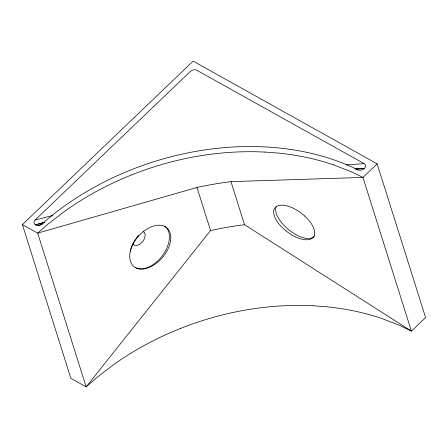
<?xml version="1.0" encoding="UTF-8"?>
<svg xmlns="http://www.w3.org/2000/svg" width="448" height="448" viewBox="0 0 448 448"><rect width="100%" height="100%" fill="white"/><g stroke="black" fill="none" stroke-linecap="round" stroke-linejoin="round"><path stroke-width="0.67" d="M333.25 164.741L351.534 171.87L362.942 177.419L411.41 331.128L244.541 224.711A277.603 200.698 -17.5 0 0 210.554 230.535L86.156 386.848L70.862 378.314L22.4 224.605L193.138 61.152L377.138 163.834L425.6 317.542L411.41 331.128L400.002 325.578L381.713 318.45A245.09 177.19 -17.5 0 0 327.566 306.869L313.146 305.749M35.179 219.974L190.394 71.383A4.665 3.371 -17.5 0 1 196.846 70.274L364.118 163.626A4.665 3.371 -17.5 0 1 364.358 168.465L364.174 168.638A4.665 3.371 -17.5 0 1 357.885 169.831A240.279 173.712 -17.5 0 0 41.916 223.961A4.665 3.371 -17.5 0 1 35.622 224.924L35.42 224.812A4.665 3.371 -17.5 0 1 35.179 219.974L52.528 215.561M377.138 163.834L362.942 177.419L230.966 181.647A277.603 200.698 -17.5 0 0 196.98 187.471L37.694 233.139L22.4 224.605M131.774 174.804L117.712 180.802A245.084 177.184 -17.5 0 0 65.632 210.594L48.356 223.81L37.694 233.139L86.156 386.848L96.824 377.518L114.094 364.297A245.084 177.184 -17.5 0 1 166.18 334.516L180.242 328.518M35.622 224.924L44.906 222.286M35.42 224.812L44.722 222.18M38.786 225.389L42.073 224.47M41.916 223.961L43.21 223.614M346.27 164.931L364.118 163.626M356.563 169.898L357.885 169.831M354.754 168.963L364.358 168.465M356.054 169.047L364.174 168.638M264.684 152.034L279.098 153.154A245.09 177.19 -17.5 0 1 333.245 164.746M230.966 181.647L244.541 224.711M196.98 187.471L210.554 230.535M131.79 174.843A238.347 172.318 -17.5 0 1 264.667 152.079M180.258 328.552A238.347 172.318 -17.5 0 1 313.135 305.788M130.278 251.334A25.446 16.044 -49.3 0 1 158.855 225.187A25.446 16.044 -49.3 0 1 166.992 250.981A25.446 16.044 -49.3 0 1 135.425 267.652A26.438 16.671 -49.3 0 1 130.273 251.334A25.424 15.68 -52.4 0 1 138.667 235.211M164.595 226.145A25.424 15.68 -52.4 0 1 163.044 254.772A25.424 15.68 -52.4 0 1 135.419 267.663M143.018 231.454A8.165 5.034 -52.4 0 1 142.419 241.886A8.165 5.034 -52.4 0 1 132.826 243.55M314.345 235.934A24.142 11.116 39.6 0 1 290.108 230.815A24.142 11.116 39.6 0 1 276.069 206.858M304.69 216.02A24.164 11.693 37.1 0 0 276.556 206.41A24.13 11.676 37.1 0 0 283.651 228.911A24.164 11.693 37.1 0 0 311.791 238.543A24.164 11.693 37.1 0 0 304.69 216.02"/></g></svg>
